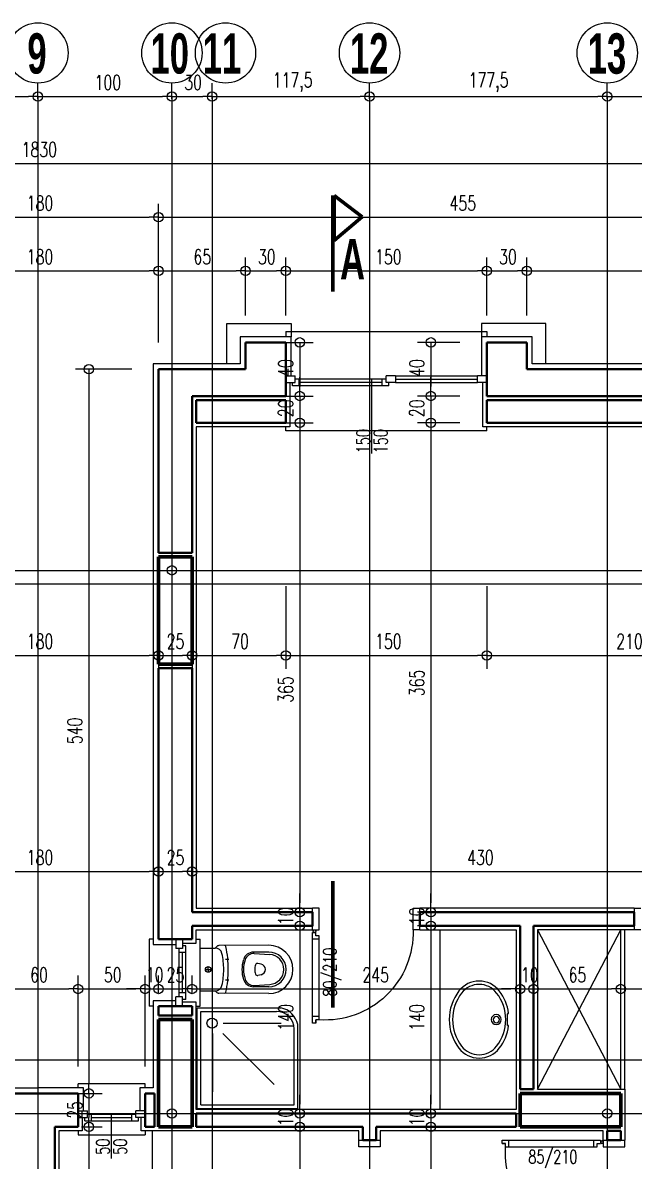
# Model space of a CAD drawing. Header units: millimetres. Extents: x 2016.56 to 2021.8, y 13721.83 to 13722.48.
# Drawn here: x 2017.943 to 2018.0343, y 13722.2477 to 13722.4175 of the extents above; entities that cross this region are included whole.
import ezdxf

# ---------------------------------------------------------------- set-up
doc = ezdxf.new("R2010")
doc.units = ezdxf.units.MM
for name, pattern in [('ACAD_ISO04W100', [30, 24, -3, 0, -3]), ('ACAD_ISO07W100', [3, 0, -3]), ('DASHDOT', [25.4, 12.7, -6.35, 0, -6.35])]:
    doc.linetypes.add(name, pattern=pattern)
doc.layers.get('0').update_dxf_attribs({"lineweight": 20})
for name, color, linetype, lineweight in [('aks', 1, 'Continuous', 9), ('AKS  NO', 5, 'Continuous', 60), ('DH', 7, 'Continuous', 20), ('DIMH', 7, 'Continuous', 20), ('DUVAR', 4, 'Continuous', 40), ('DV', 7, 'Continuous', 20), ('kesit', 5, 'Continuous', 60), ('kolon', 5, 'Continuous', 60), ('PENCERE', 3, 'Continuous', 13), ('SIVA', 7, 'Continuous', 20), ('TEFRİŞ', 11, 'Continuous', 9), ('TEXT', 7, 'Continuous', 20)]:
    doc.layers.add(name, color=color, linetype=linetype, lineweight=lineweight)
doc.styles.get("Standard").update_dxf_attribs({"font": 'txt.shx', "width": 0.7, "height": 11})
doc.styles.add('style1', font='swisscbo.ttf', dxfattribs={"width": 0.75, "height": 11})

msp = doc.modelspace()

# ---------------------------------------------------------------- linework, layer by layer
at = {"color": 0, "lineweight": -2}
for p, q in [((2017.945290658595, 13722.40645173834), (2017.943890658595, 13722.40645173834)), ((2017.945290658595, 13722.40645173834), (2017.946690658595, 13722.40645173834)), ((2017.965290658595, 13722.40645173834), (2017.963890658595, 13722.40645173834)), ((2017.965290658595, 13722.40645173834), (2017.966690658595, 13722.40645173834)), ((2017.971290658595, 13722.40645173834), (2017.969890658595, 13722.40645173834)), ((2017.971290658595, 13722.40645173834), (2017.972690658595, 13722.40645173834)), ((2017.994790658595, 13722.40645173834), (2017.993390658595, 13722.40645173834)), ((2017.994790658595, 13722.40645173834), (2017.996190658595, 13722.40645173834)), ((2018.030290658595, 13722.40645173834), (2018.028890658595, 13722.40645173834)), ((2018.030290658595, 13722.40645173834), (2018.031690658595, 13722.40645173834)), ((2017.963290658595, 13722.38845173834), (2017.961890658595, 13722.38845173834)), ((2017.963290658595, 13722.38845173834), (2017.964690658595, 13722.38845173834)), ((2017.963290658595, 13722.38045173834), (2017.961890658595, 13722.38045173834)), ((2017.963290658595, 13722.38045173834), (2017.964690658595, 13722.38045173834)), ((2017.976290658595, 13722.38045173834), (2017.974890658595, 13722.38045173834)), ((2017.976290658595, 13722.38045173834), (2017.977690658595, 13722.38045173834)), ((2017.982290658595, 13722.38045173834), (2017.980890658595, 13722.38045173834)), ((2017.982290658595, 13722.38045173834), (2017.983690658595, 13722.38045173834)), ((2018.012290658595, 13722.38045173834), (2018.010890658595, 13722.38045173834)), ((2018.012290658595, 13722.38045173834), (2018.013690658595, 13722.38045173834)), ((2018.018290658595, 13722.38045173834), (2018.016890658595, 13722.38045173834)), ((2018.018290658595, 13722.38045173834), (2018.019690658595, 13722.38045173834)), ((2017.984372376615, 13722.36978914312), (2017.984372376615, 13722.36838914312)), ((2018.003964807749, 13722.36978914312), (2018.003964807749, 13722.36838914312)), ((2017.952892533593, 13722.36578914312), (2017.952892533593, 13722.36438914312)), ((2017.984372376615, 13722.36178914312), (2017.984372376615, 13722.36318914313)), ((2017.984372376615, 13722.36178914312), (2017.984372376615, 13722.36318914313)), ((2018.003964807749, 13722.36178914312), (2018.003964807749, 13722.36318914313)), ((2018.003964807749, 13722.36178914312), (2018.003964807749, 13722.36318914313)), ((2017.984372376615, 13722.35778914313), (2017.984372376615, 13722.35638914312)), ((2017.984372376615, 13722.35778914313), (2017.984372376615, 13722.35638914312)), ((2018.003964807749, 13722.35778914313), (2018.003964807749, 13722.35638914312)), ((2018.003964807749, 13722.35778914313), (2018.003964807749, 13722.35638914312)), ((2017.963290658595, 13722.32310060466), (2017.961890658595, 13722.32310060466)), ((2017.963290658595, 13722.32310060466), (2017.964690658595, 13722.32310060466)), ((2017.968290658595, 13722.32310060466), (2017.966890658595, 13722.32310060466)), ((2017.968290658595, 13722.32310060466), (2017.969690658595, 13722.32310060466)), ((2017.982290658595, 13722.32310060466), (2017.980890658595, 13722.32310060466)), ((2017.982290658595, 13722.32310060466), (2017.983690658595, 13722.32310060466)), ((2018.012290658595, 13722.32310060466), (2018.010890658595, 13722.32310060466)), ((2018.012290658595, 13722.32310060466), (2018.013690658595, 13722.32310060466)), ((2017.963290658595, 13722.29085643858), (2017.961890658595, 13722.29085643858)), ((2017.963290658595, 13722.29085643858), (2017.964690658595, 13722.29085643858)), ((2017.968290658595, 13722.29085643858), (2017.966890658595, 13722.29085643858)), ((2017.968290658595, 13722.29085643858), (2017.969690658595, 13722.29085643858)), ((2017.984372376615, 13722.28478914312), (2017.984372376615, 13722.28618914312)), ((2017.984372376615, 13722.28478914312), (2017.984372376615, 13722.28618914312)), ((2018.003964807749, 13722.28478914312), (2018.003964807749, 13722.28618914312)), ((2018.003964807749, 13722.28478914312), (2018.003964807749, 13722.28618914312)), ((2017.984372376615, 13722.28278914312), (2017.984372376615, 13722.28138914312)), ((2017.984372376615, 13722.28278914312), (2017.984372376615, 13722.28138914312)), ((2018.003964807749, 13722.28278914312), (2018.003964807749, 13722.28138914312)), ((2018.003964807749, 13722.28278914312), (2018.003964807749, 13722.28138914312)), ((2017.951290658595, 13722.2733511659), (2017.949890658595, 13722.2733511659)), ((2017.951290658595, 13722.2733511659), (2017.952690658595, 13722.2733511659)), ((2017.961290658595, 13722.2733511659), (2017.959890658595, 13722.2733511659)), ((2017.961290658595, 13722.2733511659), (2017.959890658595, 13722.2733511659)), ((2017.963290658595, 13722.2733511659), (2017.964690658595, 13722.2733511659)), ((2017.963290658595, 13722.2733511659), (2017.964690658595, 13722.2733511659)), ((2017.968290658595, 13722.2733511659), (2017.966890658595, 13722.2733511659)), ((2017.968290658595, 13722.2733511659), (2017.969690658595, 13722.2733511659)), ((2018.017290658595, 13722.2733511659), (2018.015890658595, 13722.2733511659)), ((2018.017290658595, 13722.2733511659), (2018.015890658595, 13722.2733511659)), ((2018.019290658595, 13722.2733511659), (2018.020690658595, 13722.2733511659)), ((2018.019290658595, 13722.2733511659), (2018.020690658595, 13722.2733511659)), ((2018.032290658595, 13722.2733511659), (2018.030890658595, 13722.2733511659)), ((2018.032290658595, 13722.2733511659), (2018.033690658595, 13722.2733511659)), ((2017.952892533593, 13722.25778914312), (2017.952892533593, 13722.25918914312)), ((2017.952892533593, 13722.25778914312), (2017.952892533593, 13722.25638914312)), ((2017.984372376615, 13722.25478914312), (2017.984372376615, 13722.25618914313)), ((2017.984372376615, 13722.25478914312), (2017.984372376615, 13722.25618914313)), ((2018.003964807749, 13722.25478914312), (2018.003964807749, 13722.25618914313)), ((2018.003964807749, 13722.25478914312), (2018.003964807749, 13722.25618914313)), ((2017.952892533593, 13722.25278914312), (2017.952892533593, 13722.25418914312)), ((2017.952892533593, 13722.25278914312), (2017.952892533593, 13722.25138914312)), ((2017.984372376615, 13722.25278914312), (2017.984372376615, 13722.25138914312)), ((2017.984372376615, 13722.25278914312), (2017.984372376615, 13722.25138914312)), ((2018.003964807749, 13722.25278914312), (2018.003964807749, 13722.25138914312)), ((2018.003964807749, 13722.25278914312), (2018.003964807749, 13722.25138914312))]:
    msp.add_line(p, q, dxfattribs=at)
for p, q in [((2017.982290658595, 13722.37138914312), (2017.982290658595, 13722.37058914312)), ((2017.982290658595, 13722.37138914312), (2018.012290658595, 13722.37138914312)), ((2018.012290658595, 13722.37138914312), (2018.012290658595, 13722.37058914312)), ((2017.982290658595, 13722.35658914312), (2017.982290658595, 13722.35718914312)), ((2018.012290658595, 13722.35658914312), (2018.012290658595, 13722.35718914312)), ((2018.012290658595, 13722.35658914312), (2017.982290658595, 13722.35658914312)), ((2017.961890658595, 13722.28078459293), (2017.961890658595, 13722.27078459293)), ((2018.005290658595, 13722.28218914312), (2018.005290658595, 13722.25538914312)), ((2017.961286108396, 13722.25918914312), (2017.951286108396, 13722.25918914312))]:
    msp.add_line(p, q)
for centre in [(2017.945290658595, 13722.41295173834), (2017.965290658595, 13722.41295173834), (2017.973290658595, 13722.41295173834), (2017.994790658595, 13722.41295173834), (2018.030290658595, 13722.41295173834)]:
    msp.add_circle(centre, 0.004500000000000001)
for centre in [(2017.945290658595, 13722.40645173834), (2017.945290658595, 13722.40645173834), (2017.965290658595, 13722.40645173834), (2017.965290658595, 13722.40645173834), (2017.971290658595, 13722.40645173834), (2017.971290658595, 13722.40645173834), (2017.994790658595, 13722.40645173834), (2017.994790658595, 13722.40645173834), (2018.030290658595, 13722.40645173834), (2018.030290658595, 13722.40645173834), (2017.963290658595, 13722.38845173834), (2017.963290658595, 13722.38845173834), (2017.963290658595, 13722.38045173834), (2017.963290658595, 13722.38045173834), (2017.976290658595, 13722.38045173834), (2017.976290658595, 13722.38045173834), (2017.982290658595, 13722.38045173834), (2017.982290658595, 13722.38045173834), (2018.012290658595, 13722.38045173834), (2018.012290658595, 13722.38045173834), (2018.018290658595, 13722.38045173834), (2018.018290658595, 13722.38045173834), (2017.984372376615, 13722.36978914312), (2018.003964807749, 13722.36978914312), (2017.952892533593, 13722.36578914312), (2017.984372376615, 13722.36178914312), (2017.984372376615, 13722.36178914312), (2018.003964807749, 13722.36178914312), (2018.003964807749, 13722.36178914312), (2017.984372376615, 13722.35778914313), (2017.984372376615, 13722.35778914313), (2018.003964807749, 13722.35778914313), (2018.003964807749, 13722.35778914313), (2017.963290658595, 13722.32310060466), (2017.963290658595, 13722.32310060466), (2017.968290658595, 13722.32310060466), (2017.968290658595, 13722.32310060466), (2017.982290658595, 13722.32310060466), (2017.982290658595, 13722.32310060466), (2018.012290658595, 13722.32310060466), (2018.012290658595, 13722.32310060466), (2017.963290658595, 13722.29085643858), (2017.963290658595, 13722.29085643858), (2017.968290658595, 13722.29085643858), (2017.968290658595, 13722.29085643858), (2017.984372376615, 13722.28478914312), (2017.984372376615, 13722.28478914312), (2018.003964807749, 13722.28478914312), (2018.003964807749, 13722.28478914312), (2017.984372376615, 13722.28278914312), (2017.984372376615, 13722.28278914312), (2018.003964807749, 13722.28278914312), (2018.003964807749, 13722.28278914312), (2017.951290658595, 13722.2733511659), (2017.951290658595, 13722.2733511659), (2017.961290658595, 13722.2733511659), (2017.961290658595, 13722.2733511659), (2017.963290658595, 13722.2733511659), (2017.963290658595, 13722.2733511659), (2017.968290658595, 13722.2733511659), (2017.968290658595, 13722.2733511659), (2018.017290658595, 13722.2733511659), (2018.017290658595, 13722.2733511659), (2018.019290658595, 13722.2733511659), (2018.019290658595, 13722.2733511659), (2018.032290658595, 13722.2733511659), (2018.032290658595, 13722.2733511659), (2017.952892533593, 13722.25778914312), (2017.952892533593, 13722.25778914312), (2017.984372376615, 13722.25478914312), (2017.984372376615, 13722.25478914312), (2018.003964807749, 13722.25478914312), (2018.003964807749, 13722.25478914312), (2017.952892533593, 13722.25278914312), (2017.952892533593, 13722.25278914312), (2017.984372376615, 13722.25278914312), (2017.984372376615, 13722.25278914312), (2018.003964807749, 13722.25278914312), (2018.003964807749, 13722.25278914312)]:
    msp.add_circle(centre, 0.0007, dxfattribs=at)
at = {"layer": 'aks', "linetype": 'ACAD_ISO04W100', "ltscale": 2}
for p, q in [((2017.945290658595, 13722.40645173834), (2017.945290658595, 13721.95238660583)), ((2017.965290658595, 13722.40645173834), (2017.965290658595, 13721.95238660583)), ((2017.971290658595, 13722.40645173834), (2017.971290658595, 13721.95238660583)), ((2017.994790658595, 13722.40645173834), (2017.994790658595, 13721.95238660583)), ((2018.030290658595, 13722.40645173834), (2018.030290658595, 13721.95238660583)), ((2017.678471498505, 13722.33578914312), (2018.212109818685, 13722.33578914312)), ((2017.678471498505, 13722.33378914312), (2018.212109818685, 13722.33378914312)), ((2017.678471498505, 13722.26278914312), (2018.212109818685, 13722.26278914312)), ((2017.678471498505, 13722.25478914312), (2018.212109818685, 13722.25478914312))]:
    msp.add_line(p, q, dxfattribs=at)
at = {"layer": 'aks'}
for centre in [(2017.965290658595, 13722.33578914312), (2017.965290658595, 13722.25478914312), (2018.030290658595, 13722.25478914312)]:
    msp.add_circle(centre, 0.0007, dxfattribs=at)
at = {"layer": 'DH', "lineweight": 20}
for p, q in [((2017.982290658595, 13722.33344487389), (2017.982290658595, 13722.32110060465)), ((2017.982290658595, 13722.33344487389), (2017.982290658595, 13722.32110060465)), ((2018.012290658595, 13722.33344487389), (2018.012290658595, 13722.32110060465)), ((2018.012290658595, 13722.33344487389), (2018.012290658595, 13722.32110060465)), ((2017.963290658595, 13722.32878174043), (2017.963290658595, 13722.32110060465)), ((2017.963290658595, 13722.32878174043), (2017.963290658595, 13722.32110060465)), ((2017.968290658595, 13722.32844720089), (2017.968290658595, 13722.32110060465)), ((2017.968290658595, 13722.32844720089), (2017.968290658595, 13722.32110060465)), ((2017.963290658595, 13722.29698914312), (2017.963290658595, 13722.28885643858)), ((2017.963290658595, 13722.29698914312), (2017.963290658595, 13722.28885643858)), ((2017.968290658595, 13722.2962636451), (2017.968290658595, 13722.28885643858)), ((2017.968290658595, 13722.2962636451), (2017.968290658595, 13722.28885643858)), ((2017.951290658595, 13722.26178914312), (2017.951290658595, 13722.2753511659)), ((2017.951290658595, 13722.26178914312), (2017.951290658595, 13722.2753511659)), ((2017.961290658595, 13722.26178914312), (2017.961290658595, 13722.2753511659)), ((2017.961290658595, 13722.26178914312), (2017.961290658595, 13722.2753511659)), ((2017.963290658595, 13722.27278914312), (2017.963290658595, 13722.2753511659)), ((2017.963290658595, 13722.27278914312), (2017.963290658595, 13722.2753511659)), ((2017.968290658595, 13722.27278914312), (2017.968290658595, 13722.2753511659)), ((2017.968290658595, 13722.27278914312), (2017.968290658595, 13722.2753511659)), ((2018.017290658595, 13722.26785577525), (2018.017290658595, 13722.2753511659)), ((2018.017290658595, 13722.26785577525), (2018.017290658595, 13722.2753511659)), ((2018.019290658595, 13722.26795182272), (2018.019290658595, 13722.2753511659)), ((2018.019290658595, 13722.26795182272), (2018.019290658595, 13722.2753511659)), ((2018.032290658595, 13722.26957339134), (2018.032290658595, 13722.2753511659)), ((2018.032290658595, 13722.26957339134), (2018.032290658595, 13722.2753511659))]:
    msp.add_line(p, q, dxfattribs=at)
at = {"layer": 'DH'}
for p, q in [((2017.928690658595, 13722.32310060466), (2017.961890658595, 13722.32310060466)), ((2017.964690658595, 13722.32310060466), (2017.966890658595, 13722.32310060466)), ((2017.969690658595, 13722.32310060466), (2017.980890658595, 13722.32310060466)), ((2017.983690658595, 13722.32310060466), (2018.010890658595, 13722.32310060466)), ((2018.013690658595, 13722.32310060466), (2018.052890658595, 13722.32310060466)), ((2017.928690658595, 13722.29085643858), (2017.961890658595, 13722.29085643858)), ((2017.964690658595, 13722.29085643858), (2017.966890658595, 13722.29085643858)), ((2017.969690658595, 13722.29085643858), (2018.052890658595, 13722.29085643858)), ((2017.940690658595, 13722.2733511659), (2017.949890658595, 13722.2733511659)), ((2017.952690658595, 13722.2733511659), (2017.959890658595, 13722.2733511659)), ((2017.959890658595, 13722.2733511659), (2017.958490658595, 13722.2733511659)), ((2017.961290658595, 13722.2733511659), (2017.963290658595, 13722.2733511659)), ((2017.964690658595, 13722.2733511659), (2017.966890658595, 13722.2733511659)), ((2017.964690658595, 13722.2733511659), (2017.966090658595, 13722.2733511659)), ((2017.969690658595, 13722.2733511659), (2018.015890658595, 13722.2733511659)), ((2018.015890658595, 13722.2733511659), (2018.014490658595, 13722.2733511659)), ((2018.017290658595, 13722.2733511659), (2018.019290658595, 13722.2733511659)), ((2018.020690658595, 13722.2733511659), (2018.030890658595, 13722.2733511659)), ((2018.020690658595, 13722.2733511659), (2018.022090658595, 13722.2733511659)), ((2018.033690658595, 13722.2733511659), (2018.052890658595, 13722.2733511659))]:
    msp.add_line(p, q, dxfattribs=at)
at = {"layer": 'DIMH', "lineweight": 20}
for p, q in [((2017.945290658595, 13722.40610813595), (2017.945290658595, 13722.40845173834)), ((2017.945290658595, 13722.40610813595), (2017.945290658595, 13722.40845173834)), ((2017.965290658595, 13722.40610813595), (2017.965290658595, 13722.40845173834)), ((2017.965290658595, 13722.40610813595), (2017.965290658595, 13722.40845173834)), ((2017.971290658595, 13722.40610813595), (2017.971290658595, 13722.40845173834)), ((2017.971290658595, 13722.40610813595), (2017.971290658595, 13722.40845173834)), ((2017.994790658595, 13722.40610813595), (2017.994790658595, 13722.40845173834)), ((2017.994790658595, 13722.40610813595), (2017.994790658595, 13722.40845173834)), ((2018.030290658595, 13722.40610813595), (2018.030290658595, 13722.40845173834)), ((2018.030290658595, 13722.40610813595), (2018.030290658595, 13722.40845173834)), ((2017.963290658595, 13722.37794902571), (2017.963290658595, 13722.39045173834)), ((2017.963290658595, 13722.37794902571), (2017.963290658595, 13722.39045173834)), ((2017.963290658595, 13722.36978914312), (2017.963290658595, 13722.38245173834)), ((2017.963290658595, 13722.36978914312), (2017.963290658595, 13722.38245173834)), ((2017.976290658595, 13722.37378914312), (2017.976290658595, 13722.38245173834)), ((2017.976290658595, 13722.37378914312), (2017.976290658595, 13722.38245173834)), ((2017.982290658595, 13722.37378914312), (2017.982290658595, 13722.38245173834)), ((2017.982290658595, 13722.37378914312), (2017.982290658595, 13722.38245173834)), ((2018.012290658595, 13722.37378914312), (2018.012290658595, 13722.38245173834)), ((2018.012290658595, 13722.37378914312), (2018.012290658595, 13722.38245173834)), ((2018.018290658595, 13722.37378914312), (2018.018290658595, 13722.38245173834)), ((2018.018290658595, 13722.37378914312), (2018.018290658595, 13722.38245173834))]:
    msp.add_line(p, q, dxfattribs=at)
at = {"layer": 'DIMH'}
for p, q in [((2017.935190658595, 13722.40645173834), (2017.943890658595, 13722.40645173834)), ((2017.946690658595, 13722.40645173834), (2017.963890658595, 13722.40645173834)), ((2017.966690658595, 13722.40645173834), (2017.969890658595, 13722.40645173834)), ((2017.972690658595, 13722.40645173834), (2017.993390658595, 13722.40645173834)), ((2017.996190658595, 13722.40645173834), (2018.028890658595, 13722.40645173834)), ((2018.031690658595, 13722.40645173834), (2018.054890658595, 13722.40645173834)), ((2017.763690658595, 13722.39645173834), (2018.126890658595, 13722.39645173834)), ((2017.928690658595, 13722.38845173834), (2017.961890658595, 13722.38845173834)), ((2017.964690658595, 13722.38845173834), (2018.052890658595, 13722.38845173834)), ((2017.928690658595, 13722.38045173834), (2017.961890658595, 13722.38045173834)), ((2017.964690658595, 13722.38045173834), (2017.974890658595, 13722.38045173834)), ((2017.977690658595, 13722.38045173834), (2017.980890658595, 13722.38045173834)), ((2017.983690658595, 13722.38045173834), (2018.010890658595, 13722.38045173834)), ((2018.013690658595, 13722.38045173834), (2018.016890658595, 13722.38045173834)), ((2018.019690658595, 13722.38045173834), (2018.052890658595, 13722.38045173834))]:
    msp.add_line(p, q, dxfattribs=at)
at = {"layer": 'DUVAR'}
for p, q in [((2017.976290658595, 13722.36578914312), (2017.976290658595, 13722.36978914312)), ((2017.976290658595, 13722.36978914312), (2017.982290658595, 13722.36978914312)), ((2017.982290658595, 13722.36178914312), (2017.982290658595, 13722.36978914312)), ((2018.012290658595, 13722.36178914312), (2018.012290658595, 13722.36978914312)), ((2018.012290658595, 13722.36978914312), (2018.018290658595, 13722.36978914312)), ((2018.018290658595, 13722.36578914312), (2018.018290658595, 13722.36978914312)), ((2017.963290658595, 13722.36578914312), (2017.963290658595, 13722.33838914312)), ((2017.976290658595, 13722.36578914312), (2017.963290658595, 13722.36578914312)), ((2018.054290658595, 13722.36578914312), (2018.018290658595, 13722.36578914312)), ((2017.968290658595, 13722.36178914312), (2017.968290658595, 13722.33838914312)), ((2017.982290658595, 13722.36178914312), (2017.968290658595, 13722.36178914312)), ((2017.968890658595, 13722.35778914313), (2017.968890658595, 13722.36118914312)), ((2017.982290658595, 13722.36118914312), (2017.968890658595, 13722.36118914312)), ((2017.982290658595, 13722.35778914313), (2017.982290658595, 13722.36118914312)), ((2018.054290658595, 13722.36178914312), (2018.012290658595, 13722.36178914312)), ((2018.053690658595, 13722.36118914312), (2018.012290658595, 13722.36118914312)), ((2018.012290658595, 13722.35778914313), (2018.012290658595, 13722.36118914312)), ((2017.982290658595, 13722.35778914313), (2017.968890658595, 13722.35778914313)), ((2018.053690658595, 13722.35778914313), (2018.012290658595, 13722.35778914313)), ((2017.968290658595, 13722.33838914312), (2017.963290658595, 13722.33838914312)), ((2017.968290658595, 13722.32118914312), (2017.963290658595, 13722.32118914312)), ((2017.963290658595, 13722.32118914312), (2017.963290658595, 13722.28078914312)), ((2017.968290658595, 13722.32118914312), (2017.968290658595, 13722.28478914312)), ((2017.986290658595, 13722.28478914312), (2017.968290658595, 13722.28478914312)), ((2017.986290658595, 13722.28278914312), (2017.986290658595, 13722.28478914312)), ((2018.034290658595, 13722.28478914312), (2018.002290658595, 13722.28478914312)), ((2018.002290658595, 13722.28278914312), (2018.002290658595, 13722.28478914312)), ((2018.034290658595, 13722.28278914312), (2018.034290658595, 13722.28478914312)), ((2017.968290658595, 13722.28278914312), (2017.968290658595, 13722.28078914312)), ((2017.986290658595, 13722.28278914312), (2017.968290658595, 13722.28278914312)), ((2018.017290658595, 13722.28278914312), (2018.002290658595, 13722.28278914312)), ((2018.017290658595, 13722.28278914312), (2018.017290658595, 13722.25838914312)), ((2018.034290658595, 13722.28278914312), (2018.019290658595, 13722.28278914312)), ((2018.019290658595, 13722.28278914312), (2018.019290658595, 13722.25838914312)), ((2017.968290658595, 13722.28078914312), (2017.963290658595, 13722.28078914312)), ((2017.968290658595, 13722.27078914312), (2017.963290658595, 13722.27078914312)), ((2017.963290658595, 13722.27078914312), (2017.963290658595, 13722.26938914312)), ((2017.968290658595, 13722.27078914312), (2017.968290658595, 13722.26938914312)), ((2017.968290658595, 13722.26938914312), (2017.963290658595, 13722.26938914312)), ((2017.939290658595, 13722.25778914312), (2017.945290658595, 13722.25778914312)), ((2017.951290658595, 13722.25778914312), (2017.945290658595, 13722.25778914312)), ((2017.951290658595, 13722.25778914312), (2017.951290658595, 13722.25278914312)), ((2017.962690658595, 13722.25778914312), (2017.961290658595, 13722.25778914312)), ((2017.961290658595, 13722.25778914312), (2017.961290658595, 13722.25278914312)), ((2017.962690658595, 13722.25778914312), (2017.962690658595, 13722.25278914312)), ((2018.019290658595, 13722.25838914312), (2018.017290658595, 13722.25838914312)), ((2017.968890658595, 13722.25478914312), (2017.968890658595, 13722.25278914312)), ((2018.016690658595, 13722.25478914312), (2017.968890658595, 13722.25478914312)), ((2018.016690658595, 13722.25478914312), (2018.016690658595, 13722.25278914312)), ((2017.947790658595, 13722.25278914312), (2017.947790658595, 13722.21338914312)), ((2017.951290658595, 13722.25278914312), (2017.947790658595, 13722.25278914312)), ((2017.962690658595, 13722.25278914312), (2017.961290658595, 13722.25278914312)), ((2017.993790658595, 13722.25278914312), (2017.968890658595, 13722.25278914312)), ((2017.993790658595, 13722.25078914313), (2017.993790658595, 13722.25278914312)), ((2018.016690658595, 13722.25278914312), (2017.995790658595, 13722.25278914312)), ((2017.995790658595, 13722.25078914313), (2017.995790658595, 13722.25278914312)), ((2018.032290658595, 13722.25218914312), (2018.030290658595, 13722.25218914312)), ((2018.030290658595, 13722.25218914312), (2018.030290658595, 13722.25078914313)), ((2018.032290658595, 13722.25218914312), (2018.032290658595, 13722.25078914313)), ((2017.995790658595, 13722.25078914313), (2017.993790658595, 13722.25078914313)), ((2018.030290658595, 13722.25078914313), (2018.032290658595, 13722.25078914313))]:
    msp.add_line(p, q, dxfattribs=at)
at = {"layer": 'DV', "lineweight": 20}
for p, q in [((2017.980290658595, 13722.36978914312), (2017.986372376615, 13722.36978914312)), ((2018.008290658595, 13722.36978914312), (2018.001964807749, 13722.36978914312)), ((2017.959290658595, 13722.36578914312), (2017.950892533593, 13722.36578914312)), ((2017.980290658595, 13722.36178914312), (2017.986372376615, 13722.36178914312)), ((2017.980290658595, 13722.36178914312), (2017.986372376615, 13722.36178914312)), ((2018.008290658595, 13722.36178914312), (2018.001964807749, 13722.36178914312)), ((2018.008290658595, 13722.36178914312), (2018.001964807749, 13722.36178914312)), ((2017.979590658595, 13722.35778914313), (2017.986372376615, 13722.35778914313)), ((2017.979590658595, 13722.35778914313), (2017.986372376615, 13722.35778914313)), ((2018.008290658595, 13722.35778914313), (2018.001964807749, 13722.35778914313)), ((2018.008290658595, 13722.35778914313), (2018.001964807749, 13722.35778914313)), ((2017.982531621461, 13722.28478914312), (2017.986372376615, 13722.28478914312)), ((2017.982531621461, 13722.28478914312), (2017.986372376615, 13722.28478914312)), ((2018.007013461835, 13722.28478914312), (2018.001964807749, 13722.28478914312)), ((2018.007013461835, 13722.28478914312), (2018.001964807749, 13722.28478914312)), ((2017.982396448628, 13722.28278914312), (2017.986372376615, 13722.28278914312)), ((2017.982396448628, 13722.28278914312), (2017.986372376615, 13722.28278914312)), ((2018.007084847618, 13722.28278914312), (2018.001964807749, 13722.28278914312)), ((2018.007084847618, 13722.28278914312), (2018.001964807749, 13722.28278914312)), ((2017.949290658595, 13722.25778914312), (2017.954892533593, 13722.25778914312)), ((2017.949290658595, 13722.25778914312), (2017.954892533593, 13722.25778914312)), ((2017.982570496652, 13722.25478914312), (2017.986372376615, 13722.25478914312)), ((2017.982570496652, 13722.25478914312), (2017.986372376615, 13722.25478914312)), ((2018.006732361581, 13722.25478914312), (2018.001964807749, 13722.25478914312)), ((2018.006732361581, 13722.25478914312), (2018.001964807749, 13722.25478914312)), ((2017.951790658595, 13722.25278914312), (2017.954892533593, 13722.25278914312)), ((2017.951790658595, 13722.25278914312), (2017.954892533593, 13722.25278914312)), ((2017.982393755573, 13722.25278914312), (2017.986372376615, 13722.25278914312)), ((2017.982393755573, 13722.25278914312), (2017.986372376615, 13722.25278914312)), ((2018.00695358875, 13722.25278914312), (2018.001964807749, 13722.25278914312)), ((2018.00695358875, 13722.25278914312), (2018.001964807749, 13722.25278914312))]:
    msp.add_line(p, q, dxfattribs=at)
at = {"layer": 'DV'}
for p, q in [((2017.984372376615, 13722.36838914312), (2017.984372376615, 13722.36318914313)), ((2018.003964807749, 13722.36838914312), (2018.003964807749, 13722.36318914313)), ((2017.952892533593, 13722.36438914312), (2017.952892533593, 13722.25918914312)), ((2017.984372376615, 13722.36318914313), (2017.984372376615, 13722.36458914312)), ((2018.003964807749, 13722.36318914313), (2018.003964807749, 13722.36458914312)), ((2017.984372376615, 13722.36178914312), (2017.984372376615, 13722.35778914313)), ((2018.003964807749, 13722.36178914312), (2018.003964807749, 13722.35778914313)), ((2017.984372376615, 13722.35638914312), (2017.984372376615, 13722.35498914312)), ((2017.984372376615, 13722.35638914312), (2017.984372376615, 13722.28618914312)), ((2018.003964807749, 13722.35638914312), (2018.003964807749, 13722.35498914312)), ((2018.003964807749, 13722.35638914312), (2018.003964807749, 13722.28618914312)), ((2017.984372376615, 13722.28618914312), (2017.984372376615, 13722.28758914312)), ((2018.003964807749, 13722.28618914312), (2018.003964807749, 13722.28758914312)), ((2017.984372376615, 13722.28478914312), (2017.984372376615, 13722.28278914312)), ((2018.003964807749, 13722.28478914312), (2018.003964807749, 13722.28278914312)), ((2017.984372376615, 13722.28138914312), (2017.984372376615, 13722.27998914312)), ((2017.984372376615, 13722.28138914312), (2017.984372376615, 13722.25618914313)), ((2018.003964807749, 13722.28138914312), (2018.003964807749, 13722.27998914312)), ((2018.003964807749, 13722.28138914312), (2018.003964807749, 13722.25618914313)), ((2017.984372376615, 13722.25618914313), (2017.984372376615, 13722.25758914312)), ((2018.003964807749, 13722.25618914313), (2018.003964807749, 13722.25758914312)), ((2017.952892533593, 13722.25638914312), (2017.952892533593, 13722.25418914312)), ((2017.984372376615, 13722.25478914312), (2017.984372376615, 13722.25278914312)), ((2018.003964807749, 13722.25478914312), (2018.003964807749, 13722.25278914312)), ((2017.952892533593, 13722.25138914312), (2017.952892533593, 13722.21418914312)), ((2017.984372376615, 13722.25138914312), (2017.984372376615, 13722.24998914312)), ((2017.984372376615, 13722.25138914312), (2017.984372376615, 13722.21418914312)), ((2018.003964807749, 13722.25138914312), (2018.003964807749, 13722.24998914312)), ((2018.003964807749, 13722.25138914312), (2018.003964807749, 13722.21418914312))]:
    msp.add_line(p, q, dxfattribs=at)
at = {"layer": 'kesit', "linetype": 'ACAD_ISO04W100'}
for p, q in [((2017.98929957863, 13722.39170603208), (2017.98929957863, 13722.37735343718)), ((2017.98929957863, 13722.28942950294), (2017.98929957863, 13722.27059821512))]:
    msp.add_line(p, q, dxfattribs=at)
at = {"layer": 'kesit'}
for p, q in [((2017.98950957863, 13722.39167690926), (2017.99370957863, 13722.38852690926)), ((2017.98950957863, 13722.38495690925), (2017.98950957863, 13722.39167690926)), ((2017.99370957863, 13722.38852690926), (2017.98950957863, 13722.38495690925))]:
    msp.add_line(p, q, dxfattribs=at)
at = {"layer": 'kolon'}
for p, q in [((2017.968290658595, 13722.33778914312), (2017.963290658595, 13722.33778914312)), ((2017.963290658595, 13722.33778914312), (2017.963290658595, 13722.32178914312)), ((2017.968290658595, 13722.32178914312), (2017.968290658595, 13722.33778914312)), ((2017.963290658595, 13722.32178914312), (2017.968290658595, 13722.32178914312)), ((2017.968290658595, 13722.26878914312), (2017.963290658595, 13722.26878914312)), ((2017.963290658595, 13722.26878914312), (2017.963290658595, 13722.25278914312)), ((2017.968290658595, 13722.25278914312), (2017.968290658595, 13722.26878914312)), ((2018.032290658595, 13722.25778914312), (2018.017290658595, 13722.25778914312)), ((2018.017290658595, 13722.25778914312), (2018.017290658595, 13722.25278914312)), ((2018.032290658595, 13722.25278914312), (2018.032290658595, 13722.25778914312)), ((2017.963290658595, 13722.25278914312), (2017.968290658595, 13722.25278914312)), ((2018.017290658595, 13722.25278914312), (2018.032290658595, 13722.25278914312))]:
    msp.add_line(p, q, dxfattribs=at)
at = {"layer": 'PENCERE'}
for p, q in [((2017.982290658595, 13722.36478914312), (2017.983690658595, 13722.36478914312)), ((2017.982290658595, 13722.36378914312), (2017.983690658595, 13722.36378914312)), ((2017.983290658595, 13722.36328914312), (2017.983290658595, 13722.36378914312)), ((2017.983690658595, 13722.36378914312), (2017.983690658595, 13722.36478914312)), ((2017.997290658595, 13722.36428914312), (2017.983690658595, 13722.36428914312)), ((2017.984290658595, 13722.36328914312), (2017.984290658595, 13722.36428914312)), ((2017.996690658595, 13722.36378914312), (2017.984290658595, 13722.36378914312)), ((2017.996690658595, 13722.36328914312), (2017.996690658595, 13722.36428914312)), ((2017.997290658595, 13722.36378914312), (2017.997290658595, 13722.36478914312)), ((2017.998690658595, 13722.36478914312), (2017.997290658595, 13722.36478914312)), ((2017.998690658595, 13722.36378914312), (2017.997290658595, 13722.36378914312)), ((2017.997690658595, 13722.36328914312), (2017.997690658595, 13722.36378914312)), ((2017.998690658595, 13722.36478914312), (2018.010890658595, 13722.36478914312)), ((2017.998690658595, 13722.36478914312), (2017.998690658595, 13722.36378914312)), ((2017.998690658595, 13722.36428914312), (2018.010890658595, 13722.36428914312)), ((2017.998690658595, 13722.36378914312), (2018.010890658595, 13722.36378914312)), ((2018.012290658595, 13722.36478914312), (2018.010890658595, 13722.36478914312)), ((2018.010890658595, 13722.36378914312), (2018.010890658595, 13722.36478914312)), ((2018.012290658595, 13722.36378914312), (2018.010890658595, 13722.36378914312)), ((2017.997690658595, 13722.36328914312), (2017.983290658595, 13722.36328914312)), ((2017.987290658595, 13722.28538914312), (2017.986290658595, 13722.28538914312)), ((2017.986290658595, 13722.28478914312), (2017.986290658595, 13722.28538914312)), ((2017.986290658595, 13722.28538914312), (2017.986290658595, 13722.28538914312)), ((2018.001290658595, 13722.28538914312), (2018.002290658595, 13722.28538914312)), ((2018.002290658595, 13722.28478914312), (2018.002290658595, 13722.28538914312)), ((2018.034290658595, 13722.28538914312), (2018.034290658595, 13722.28478914312)), ((2017.986290658595, 13722.28218914312), (2017.986290658595, 13722.28278914312)), ((2018.002290658595, 13722.28218914312), (2018.002290658595, 13722.28278914312)), ((2018.034290658595, 13722.28278914312), (2018.034290658595, 13722.28218914312)), ((2017.965890658595, 13722.28078914312), (2017.965890658595, 13722.27938914312)), ((2017.966890658595, 13722.28078914312), (2017.966890658595, 13722.27938914312)), ((2017.986290658595, 13722.28218914312), (2017.986290658595, 13722.28218914312)), ((2018.032290658595, 13722.25838914312), (2018.032290658595, 13722.28218914312)), ((2018.032890658595, 13722.25838914312), (2018.032890658595, 13722.28218914312)), ((2018.035290658595, 13722.28218914312), (2018.034290658595, 13722.28218914312)), ((2017.966890658595, 13722.27938914312), (2017.965890658595, 13722.27938914312)), ((2017.966390658595, 13722.27218914312), (2017.966390658595, 13722.27938914312)), ((2017.967390658595, 13722.27978914312), (2017.966890658595, 13722.27978914312)), ((2017.967390658595, 13722.27178914312), (2017.967390658595, 13722.27978914312)), ((2017.967390658595, 13722.27878914312), (2017.966390658595, 13722.27878914312)), ((2017.966890658595, 13722.27278914312), (2017.966890658595, 13722.27878914312)), ((2017.965890658595, 13722.27078914312), (2017.965890658595, 13722.27218914312)), ((2017.966890658595, 13722.27218914312), (2017.965890658595, 13722.27218914312)), ((2017.967390658595, 13722.27278914312), (2017.966390658595, 13722.27278914312)), ((2017.966890658595, 13722.27078914312), (2017.966890658595, 13722.27218914312)), ((2017.967390658595, 13722.27178914312), (2017.966890658595, 13722.27178914312)), ((2017.951290658595, 13722.25518914312), (2017.952690658595, 13722.25518914312)), ((2017.952690658595, 13722.25418914312), (2017.952690658595, 13722.25518914312)), ((2017.961290658595, 13722.25518914312), (2017.959890658595, 13722.25518914312)), ((2017.959890658595, 13722.25418914312), (2017.959890658595, 13722.25518914312)), ((2017.951290658595, 13722.25418914312), (2017.952690658595, 13722.25418914312)), ((2017.952290658595, 13722.25368914312), (2017.952290658595, 13722.25418914312)), ((2017.952290658595, 13722.25368914312), (2017.960290658595, 13722.25368914312)), ((2017.952690658595, 13722.25468914312), (2017.959890658595, 13722.25468914312)), ((2017.953290658595, 13722.25368914312), (2017.953290658595, 13722.25468914312)), ((2017.953290658595, 13722.25418914312), (2017.959290658595, 13722.25418914312)), ((2017.959290658595, 13722.25368914312), (2017.959290658595, 13722.25468914312)), ((2017.961290658595, 13722.25418914312), (2017.959890658595, 13722.25418914312)), ((2017.960290658595, 13722.25368914312), (2017.960290658595, 13722.25418914312)), ((2017.993190658595, 13722.24978914312), (2017.993190658595, 13722.25078914313)), ((2017.993190658595, 13722.25078914313), (2017.993790658595, 13722.25078914313)), ((2017.995790658595, 13722.25078914312), (2017.996390658595, 13722.25078914312)), ((2017.996390658595, 13722.25078914312), (2017.996390658595, 13722.24978914312)), ((2018.029690658595, 13722.25078914313), (2018.030290658595, 13722.25078914313)), ((2018.032290658595, 13722.25078914313), (2018.032890658595, 13722.25078914313)), ((2018.032890658595, 13722.24978914312), (2018.032890658595, 13722.25078914313)), ((2017.996390658595, 13722.24978914312), (2017.993190658595, 13722.24978914312))]:
    msp.add_line(p, q, dxfattribs=at)
at = {"layer": 'PENCERE', "extrusion": (-1.224606353822378e-16, 2.249491082733207e-32, -1)}
for p, q in [((2017.987290658595, 13722.28218914312), (2017.987290658595, 13722.28538914312)), ((2017.986290658595, 13722.28218914312), (2017.987290658595, 13722.28218914312))]:
    msp.add_line(p, q, dxfattribs=at)
at = {"layer": 'PENCERE', "extrusion": (1.224606353822378e-16, 2.24949108273321e-32, -1)}
for p, q in [((2018.001290658595, 13722.28218914312), (2018.001290658595, 13722.28538914312)), ((2018.002290658595, 13722.28218914312), (2018.001290658595, 13722.28218914312))]:
    msp.add_line(p, q, dxfattribs=at)
at = {"layer": 'PENCERE', "extrusion": (-1.224606353822376e-16, -5.248812526377478e-32, -1)}
msp.add_line((2018.034290658595, 13722.28538914312), (2018.035290658595, 13722.28538914312), dxfattribs=at)
at = {"layer": 'PENCERE', "extrusion": (-1.224606353822377e-16, 7.498303609110728e-33, -1)}
for p, q in [((2017.986290658595, 13722.28178914312), (2017.986790658595, 13722.28178914312)), ((2017.986290658595, 13722.26825626609), (2017.986290658595, 13722.28178914312)), ((2017.987290658595, 13722.28078914312), (2017.986290658595, 13722.28078914312)), ((2017.986790658595, 13722.28128914312), (2017.986790658595, 13722.28178914312)), ((2017.987290658595, 13722.28128914312), (2017.986790658595, 13722.28128914312)), ((2017.987290658595, 13722.26875626609), (2017.987290658595, 13722.28128914312)), ((2017.987290658595, 13722.26925626609), (2017.986290658595, 13722.26925626609)), ((2017.986790658595, 13722.26875626609), (2017.986790658595, 13722.26825626609)), ((2017.986790658595, 13722.26825626609), (2017.986790658595, 13722.26875626609)), ((2017.987290658595, 13722.26875626609), (2017.986790658595, 13722.26875626609)), ((2017.986790658595, 13722.26825626609), (2017.986290658595, 13722.26825626609))]:
    msp.add_line(p, q, dxfattribs=at)
at = {"layer": 'PENCERE', "extrusion": (4.379057701015053e-47, 1.224606353822377e-16, -1)}
for p, q in [((2018.014590658595, 13722.25028914312), (2018.014590658595, 13722.25078914313)), ((2018.014590658595, 13722.25078914313), (2018.029290658595, 13722.25078914313)), ((2018.014590658595, 13722.25028914312), (2018.015090658595, 13722.25028914312)), ((2018.015090658595, 13722.25028914312), (2018.014590658595, 13722.25028914312)), ((2018.015090658595, 13722.24978914312), (2018.015090658595, 13722.25028914312)), ((2018.015590658595, 13722.24978914312), (2018.015590658595, 13722.25078914313)), ((2018.028290658595, 13722.24978914312), (2018.028290658595, 13722.25078914313)), ((2018.028790658595, 13722.24978914312), (2018.028790658595, 13722.25028914312)), ((2018.028790658595, 13722.25028914312), (2018.029290658595, 13722.25028914312)), ((2018.029290658595, 13722.25078914313), (2018.029290658595, 13722.25028914312)), ((2018.015090658595, 13722.24978914312), (2018.028790658595, 13722.24978914312))]:
    msp.add_line(p, q, dxfattribs=at)
at = {"layer": 'PENCERE', "extrusion": (1.499660721822139e-32, 1.224606353822378e-16, -1)}
for p, q in [((2018.029690658595, 13722.25078914313), (2018.029690658595, 13722.24978914312)), ((2018.029690658595, 13722.24978914312), (2018.032890658595, 13722.24978914312))]:
    msp.add_line(p, q, dxfattribs=at)
at = {"layer": 'PENCERE'}
msp.add_circle((2017.986590658595, 13722.28198914312), 0.0002000000000014552, dxfattribs=at)
at = {"layer": 'PENCERE', "extrusion": (4.379057701015053e-47, 1.224606353822377e-16, -1)}
msp.add_circle((-2018.029490658595, 13722.25048914312), 0.0002, dxfattribs=at)
at = {"layer": 'PENCERE', "extrusion": (-1.224606353822377e-16, 7.498303609110728e-33, -1)}
msp.add_arc((-2017.988204731183, 13722.28181557394), 0.01309125853965933, 178.3647988898956, 274.0038282024162, dxfattribs=at)
at = {"layer": 'PENCERE', "extrusion": (4.379057701015053e-47, 1.224606353822377e-16, -1)}
msp.add_arc((-2018.029442775489, 13722.24915320357), 0.01436619916531696, 269.0113348320822, 2.537105294309051, dxfattribs=at)
at = {"layer": 'SIVA', "linetype": 'ACAD_ISO07W100', "ltscale": 0.5}
for p, q in [((2017.973490658595, 13722.37258914312), (2017.983090658595, 13722.37258914312)), ((2017.973490658595, 13722.36658914312), (2017.973490658595, 13722.37258914312)), ((2017.983090658595, 13722.37258914312), (2017.983090658595, 13722.37058914312)), ((2018.021090658595, 13722.37258914312), (2018.011490658595, 13722.37258914312)), ((2018.011490658595, 13722.37258914312), (2018.011490658595, 13722.37058914312)), ((2018.021090658595, 13722.36658914312), (2018.021090658595, 13722.37258914312))]:
    msp.add_line(p, q, dxfattribs=at)
at = {"layer": 'SIVA'}
for p, q in [((2017.975490658595, 13722.37058914312), (2017.975490658595, 13722.36658914312)), ((2017.983090658595, 13722.37058914312), (2017.975490658595, 13722.37058914312)), ((2017.983090658595, 13722.36478914312), (2017.983090658595, 13722.37058914312)), ((2018.011490658595, 13722.37058914312), (2018.011490658595, 13722.36478914312)), ((2018.019090658595, 13722.37058914312), (2018.011490658595, 13722.37058914312)), ((2018.019090658595, 13722.36658914312), (2018.019090658595, 13722.37058914312)), ((2017.962490658595, 13722.36658914312), (2017.962490658595, 13722.27998914312)), ((2017.975490658595, 13722.36658914312), (2017.962490658595, 13722.36658914312)), ((2018.053490658595, 13722.36658914312), (2018.019090658595, 13722.36658914312)), ((2017.982890658595, 13722.36378914312), (2017.982890658595, 13722.35718914312)), ((2018.011690658595, 13722.35718914312), (2018.011690658595, 13722.36378914312)), ((2017.968890658595, 13722.35718914312), (2017.968890658595, 13722.28538914312)), ((2017.982890658595, 13722.35718914312), (2017.968890658595, 13722.35718914312)), ((2018.053690658595, 13722.35718914312), (2018.011690658595, 13722.35718914312)), ((2017.968890658595, 13722.28538914312), (2017.986290658595, 13722.28538914312)), ((2018.034290658595, 13722.28538914312), (2018.002290658595, 13722.28538914312)), ((2017.962490658595, 13722.28078459293), (2017.961890658595, 13722.28078459293)), ((2017.968890658595, 13722.28218914312), (2017.986290658595, 13722.28218914312)), ((2017.968890658595, 13722.28018914312), (2017.968890658595, 13722.28218914312)), ((2017.968890658595, 13722.28078459293), (2017.969490658595, 13722.28078459293)), ((2017.969490658595, 13722.27078459293), (2017.969490658595, 13722.28078459293)), ((2018.002290658595, 13722.28218914312), (2018.016690658595, 13722.28218914312)), ((2018.016690658595, 13722.28218914312), (2018.016690658595, 13722.25538914312)), ((2018.019890658595, 13722.28218914312), (2018.019890658595, 13722.25838914312)), ((2018.034290658595, 13722.28218914312), (2018.019890658595, 13722.28218914312)), ((2017.962490658595, 13722.27998914312), (2017.965790658595, 13722.27998914312)), ((2017.965790658595, 13722.27998914312), (2017.965890658595, 13722.27998914312)), ((2017.966890658595, 13722.28018914312), (2017.968890658595, 13722.28018914312)), ((2017.962490658595, 13722.27078459293), (2017.961890658595, 13722.27078459293)), ((2017.962490658595, 13722.27158914312), (2017.962490658595, 13722.25858914312)), ((2017.965890658595, 13722.27158914312), (2017.962490658595, 13722.27158914312)), ((2017.968890658595, 13722.27138914312), (2017.966890658595, 13722.27138914312)), ((2017.968890658595, 13722.25538914312), (2017.968890658595, 13722.27138914312)), ((2017.968890658595, 13722.27078459293), (2017.969490658595, 13722.27078459293)), ((2017.938490658595, 13722.25858914312), (2017.945290658595, 13722.25858914312)), ((2017.952090658595, 13722.25858914312), (2017.945290658595, 13722.25858914312)), ((2017.951286108396, 13722.25858914312), (2017.951286108396, 13722.25918914312)), ((2017.952090658595, 13722.25518914312), (2017.952090658595, 13722.25858914312)), ((2017.960490658595, 13722.25858914312), (2017.960490658595, 13722.25528914312)), ((2017.962490658595, 13722.25858914312), (2017.960490658595, 13722.25858914312)), ((2017.961286108396, 13722.25858914312), (2017.961286108396, 13722.25918914312)), ((2018.019890658595, 13722.25838914312), (2018.032890658595, 13722.25838914312)), ((2018.032890658595, 13722.25838914312), (2018.032890658595, 13722.25078914313)), ((2017.960490658595, 13722.25528914312), (2017.960490658595, 13722.25518914312)), ((2018.016690658595, 13722.25538914312), (2017.968890658595, 13722.25538914312)), ((2017.951890658595, 13722.25418914312), (2017.951890658595, 13722.25218914312)), ((2017.960690658595, 13722.25218914312), (2017.960690658595, 13722.25418914312)), ((2017.948390658595, 13722.25218914312), (2017.948390658595, 13722.21338914312)), ((2017.951890658595, 13722.25218914312), (2017.948390658595, 13722.25218914312)), ((2017.951286108396, 13722.25218914312), (2017.951286108396, 13722.25158914312)), ((2017.993190658595, 13722.25218914312), (2017.960690658595, 13722.25218914312)), ((2017.961286108396, 13722.25218914312), (2017.961286108396, 13722.25158914312)), ((2017.993190658595, 13722.25078914313), (2017.993190658595, 13722.25218914312)), ((2017.996390658595, 13722.25218914312), (2017.996390658595, 13722.25078914313)), ((2018.029690658595, 13722.25218914312), (2017.996390658595, 13722.25218914312)), ((2018.029690658595, 13722.25078914313), (2018.029690658595, 13722.25218914312)), ((2017.951286108396, 13722.25158914312), (2017.961286108396, 13722.25158914312))]:
    msp.add_line(p, q, dxfattribs=at)
at = {"layer": 'TEFRİŞ'}
for p, q in [((2018.019890658595, 13722.25838914312), (2018.032290658595, 13722.28218914312)), ((2018.019890658595, 13722.28218914312), (2018.032290658595, 13722.25838914312)), ((2017.969490658595, 13722.27944779462), (2017.971752688916, 13722.27944779462)), ((2017.97198596051, 13722.27969170231), (2017.971752688916, 13722.27944779462)), ((2017.97198596051, 13722.27969170231), (2017.972111538476, 13722.27976420478)), ((2017.979751869281, 13722.27986779462), (2017.972311538476, 13722.27981779462)), ((2017.973311051256, 13722.27781779462), (2017.973782773802, 13722.27781779462)), ((2017.979758589261, 13722.2788678172), (2017.977476840656, 13722.27885248355)), ((2017.977580257457, 13722.27864359369), (2017.979887451728, 13722.2785036876)), ((2017.978621320958, 13722.27704780499), (2017.978112033293, 13722.27716384162)), ((2017.973311051256, 13722.27471779462), (2017.973782773802, 13722.27471779462)), ((2017.977580257457, 13722.27389199555), (2017.979887451728, 13722.27403190164)), ((2017.978621320958, 13722.27548778425), (2017.978112033293, 13722.27537174761)), ((2017.969490658595, 13722.27308779462), (2017.971752688916, 13722.27308779462)), ((2017.97198596051, 13722.27284388693), (2017.971752688916, 13722.27308779462)), ((2017.97198596051, 13722.27284388693), (2017.972111538476, 13722.27277138446)), ((2017.979751869281, 13722.27266779462), (2017.972311538476, 13722.27271779462)), ((2017.979758589261, 13722.27366777204), (2017.977476840656, 13722.27368310569)), ((2017.969073887662, 13722.27054641713), (2017.981560692695, 13722.27054641713)), ((2017.969073887662, 13722.25554641713), (2017.969073887662, 13722.27054641713)), ((2017.969609601948, 13722.27001070284), (2017.980920741824, 13722.27001070284)), ((2017.969609601948, 13722.25608213142), (2017.969609601948, 13722.27001070284)), ((2018.015384706854, 13722.26792657464), (2018.015384706854, 13722.26965171161)), ((2018.015432333761, 13722.26969097776), (2018.015512193346, 13722.26969097776)), ((2017.972923507025, 13722.2682568575), (2017.981623916551, 13722.2682568575)), ((2017.983538173377, 13722.25608213142), (2017.983538173377, 13722.26739327129)), ((2017.984073887662, 13722.25554641713), (2017.984073887662, 13722.26803322216)), ((2018.015512193346, 13722.26788730849), (2018.015432333761, 13722.26788730849)), ((2017.971363447291, 13722.26669679777), (2017.971363447291, 13722.25799638824)), ((2017.972901767274, 13722.26671853752), (2017.980531524246, 13722.25908878055)), ((2017.969073887662, 13722.25554641713), (2017.984073887662, 13722.25554641713)), ((2017.969609601948, 13722.25608213142), (2017.983538173377, 13722.25608213142)), ((2017.962390658595, 13722.21338914312), (2017.962390658595, 13722.25218914312))]:
    msp.add_line(p, q, dxfattribs=at)
at = {"layer": 'TEFRİŞ', "linetype": 'DASHDOT'}
for p, q in [((2017.970198245819, 13722.27626779462), (2017.971202840738, 13722.27626779462)), ((2017.970701869281, 13722.27626779462), (2017.970701869281, 13722.27673005203)), ((2017.970701869281, 13722.27626779462), (2017.970701869281, 13722.27580007127))]:
    msp.add_line(p, q, dxfattribs=at)
at = {"layer": 'TEFRİŞ'}
for centre, radius in [((2017.970701869281, 13722.27626779462), 0.00042), ((2017.971276053717, 13722.2682568575), 0.0007563475395578926)]:
    msp.add_circle(centre, radius, dxfattribs=at)
for centre, radius, start, end in [((2017.971752688916, 13722.27841779462), 0.00103, 13.22192473724983, 90), ((2017.972311538476, 13722.27941779462), 0.0004, 90, 120.0000000305202), ((2017.973169171751, 13722.27961779462), 0.0002, 18.0703910651882, 90), ((2017.956909443661, 13722.27626779462), 0.0168, 0, 11.71814778839264), ((2017.979751869281, 13722.27626779462), 0.0036, 0, 90), ((2017.962601869281, 13722.27626779462), 0.01043, 0, 13.22192473724983), ((2017.980741869281, 13722.27626779462), 0.005, 163.7749000858431, 180), ((2017.977487592623, 13722.27725251967), 0.0016, 90.38502939615343, 163.164492530017), ((2017.980741869281, 13722.27626779462), 0.00476, 162.5725561918048, 180), ((2017.977497939543, 13722.27728608724), 0.00136, 86.52988694548148, 162.5725561918048), ((2017.979751869281, 13722.27626779462), 0.0026, 0, 90), ((2017.979751869281, 13722.27626779462), 0.00224, 0, 86.52988694548148), ((2017.962601869281, 13722.27626779462), 0.01043, 346.7780752627502, 0), ((2017.956909443661, 13722.27626779462), 0.0168, 348.2818522116074, 0), ((2017.980741869281, 13722.27626779462), 0.005, 180, 196.835507469983), ((2017.980741869281, 13722.27626779462), 0.00476, 180, 197.4274438081952), ((2017.980033131131, 13722.27626779462), 0.002377350106996019, 163.1100056644867, 180), ((2017.980033131131, 13722.27626779462), 0.002377350106996019, 180, 196.8899943355133), ((2017.978045388901, 13722.27687133774), 0.0003, 77.16477472616701, 163.1100056644867), ((2017.978045388901, 13722.2756642515), 0.0003, 196.8899943355133, 282.835225273833), ((2017.978443602579, 13722.27626779462), 0.0008, 0, 77.16477472616701), ((2017.978443602579, 13722.27626779462), 0.0008, 282.835225273833, 0), ((2017.979751869281, 13722.27626779462), 0.0036, 270, 0), ((2017.979751869281, 13722.27626779462), 0.0026, 270, 0), ((2017.979751869281, 13722.27626779462), 0.00224, 273.4701130545185, 0), ((2017.971752688916, 13722.27411779462), 0.00103, 270, 346.7780752627502), ((2017.977487592623, 13722.27528306956), 0.0016, 196.835507469983, 269.6149706038466), ((2017.977497939543, 13722.275249502), 0.00136, 197.4274438081952, 273.4701130545185), ((2018.011153435703, 13722.27073914312), 0.003800000000000009, 90, 142.4556748286085), ((2018.011153435703, 13722.27073914312), 0.003300000000000003, 90, 142.4556748286085), ((2018.011153435703, 13722.27073914312), 0.003800000000000003, 37.54432517139153, 90), ((2018.011153435703, 13722.27073914312), 0.003299999999999994, 37.54432517139153, 90), ((2017.972311538476, 13722.27311779462), 0.0004, 239.9999999694797, 270), ((2017.973169171751, 13722.27291779462), 0.0002, 270, 341.9296089348118), ((2018.013690658595, 13722.26878914312), 0.007, 142.4556748286085, 180), ((2018.013690658595, 13722.26878914312), 0.006500000000000001, 142.4556748286085, 180), ((2018.008616212812, 13722.26878914312), 0.006500000000000001, 0, 37.54432517139153), ((2018.008616212812, 13722.26878914312), 0.006999999999999989, 7.777186212275703, 37.54432517139153), ((2017.980920741824, 13722.26739327129), 0.003217431552742367, 11.47270931355859, 78.52729072530936), ((2017.980920741824, 13722.26739327129), 0.002617431552742367, 0, 90), ((2018.013690658595, 13722.26878914312), 0.007, 180, 217.5443251713915), ((2018.013690658595, 13722.26878914312), 0.00650000000000001, 180, 217.5443251713915), ((2018.013712131696, 13722.26878914312), 0.00075, 0, 180), ((2018.013712131696, 13722.26878914312), 0.00075, 180, 0), ((2018.013712131696, 13722.26878914312), 0.0004600000000000001, 0, 180), ((2018.013712131696, 13722.26878914312), 0.0004600000000000001, 180, 0), ((2018.008616212812, 13722.26878914312), 0.006500000000000001, 322.4556748286085, 0), ((2018.015424706854, 13722.26965171161), 4e-05, 79.00795635426329, 180), ((2018.015512193346, 13722.26973097776), 3.999999999999886e-05, 270, 7.777186212275703), ((2018.008616212812, 13722.26878914312), 0.007000000000000004, 322.4556748286085, 352.2228137877243), ((2018.015424706854, 13722.26792657464), 3.999999999999653e-05, 180, 280.9920436457367), ((2018.015512193346, 13722.26784730849), 3.999999999999886e-05, 352.2228137877243, 90), ((2018.011153435703, 13722.26683914312), 0.003800000000000011, 217.5443251713915, 270), ((2018.011153435703, 13722.26683914312), 0.003300000000000002, 217.5443251713915, 270), ((2018.011153435703, 13722.26683914312), 0.003299999999999994, 270, 322.4556748286085), ((2018.011153435703, 13722.26683914312), 0.003799999999999997, 270, 322.4556748286085)]:
    msp.add_arc(centre, radius, start, end, dxfattribs=at)
at = {"layer": 'TEXT'}
for p, q in [((2017.99514967134, 13722.35320404453), (2017.99514967134, 13722.36428914312)), ((2017.956290658595, 13722.2480727014), (2017.956290658595, 13722.25468914312))]:
    msp.add_line(p, q, dxfattribs=at)

# ---------------------------------------------------------------- texts
at = {"layer": 'AKS  NO', "style": 'style1', "width": 0.75}
for s, p in [('9', (2017.943711965118, 13722.40987275008)), ('10', (2017.962101818807, 13722.40987275008)), ('11', (2017.969897364511, 13722.40987275008)), ('12', (2017.991869824204, 13722.40987275008)), ('13', (2018.027369824204, 13722.40987275008))]:
    msp.add_text(s, height=0.006, dxfattribs=at).set_placement(p)
at = {"layer": 'DH', "width": 0.7}
for s, p in [('180', (2017.943622325261, 13722.32410060466)), ('25', (2017.964507325261, 13722.32410060466)), ('70', (2017.974135658595, 13722.32410060466)), ('150', (2017.995622325261, 13722.32410060466)), ('210', (2018.031622325261, 13722.32410060466)), ('180', (2017.943622325261, 13722.29185643858)), ('25', (2017.964507325261, 13722.29185643858)), ('430', (2018.009365658595, 13722.29185643858)), ('60', (2017.944135658595, 13722.2743511659)), ('50', (2017.955135658595, 13722.2743511659)), ('10', (2017.961392325261, 13722.2743511659)), ('25', (2017.964507325261, 13722.2743511659)), ('245', (2017.993735882237, 13722.2743511659)), ('10', (2018.017392325261, 13722.2743511659)), ('65', (2018.024507325261, 13722.2743511659))]:
    msp.add_text(s, height=0.0022, dxfattribs=at).set_placement(p)
at = {"layer": 'DIMH', "width": 0.7}
for s, p in [('100', (2017.953750658595, 13722.40745173834)), ('30', (2017.967135658595, 13722.40745173834)), ('117,5', (2017.980345658595, 13722.40781840501)), ('177,5', (2018.009588991928, 13722.40781840501)), ('1830', (2017.942852325261, 13722.39745173834)), ('180', (2017.943622325261, 13722.38945173834)), ('455', (2018.006737325261, 13722.38945173834)), ('180', (2017.943622325261, 13722.38145173834)), ('65', (2017.968507325261, 13722.38145173834)), ('30', (2017.978135658595, 13722.38145173834)), ('150', (2017.995622325261, 13722.38145173834)), ('30', (2018.014135658595, 13722.38145173834))]:
    msp.add_text(s, height=0.0022, dxfattribs=at).set_placement(p)
at = {"layer": 'DV', "width": 0.7}
for s, p in [('40', (2017.983372376615, 13722.36463414312)), ('40', (2018.002964807749, 13722.36463414312)), ('20', (2017.983372376615, 13722.35863414312)), ('20', (2018.002964807749, 13722.35863414312)), ('365', (2017.983372376615, 13722.31602898722)), ('365', (2018.002964807749, 13722.31701375583)), ('540', (2017.951892533593, 13722.30986414312)), ('10', (2017.983372376615, 13722.28289080979)), ('10', (2018.002964807749, 13722.28289080979)), ('140', (2017.983372376615, 13722.26712080979)), ('140', (2018.002964807749, 13722.26712080979)), ('25', (2017.951892533593, 13722.25400580979)), ('10', (2017.983372376615, 13722.25289080979)), ('10', (2018.002964807749, 13722.25289080979))]:
    msp.add_text(s, height=0.0022, rotation=90, dxfattribs=at).set_placement(p)
at = {"layer": 'kesit', "style": 'style1', "width": 0.75}
msp.add_text('A', height=0.006, dxfattribs=at).set_placement((2017.990390953527, 13722.37919139998))
at = {"layer": 'TEXT', "width": 0.7}
for s, p in [('150', (2017.994866196341, 13722.35325971765)), ('150', (2017.997456721665, 13722.35324945584)), ('80/210', (2017.989873102266, 13722.2722083994)), ('50', (2017.95598360827, 13722.24864006448)), ('50', (2017.958574133593, 13722.2486273121))]:
    msp.add_text(s, height=0.002, rotation=90, dxfattribs=at).set_placement(p)
msp.add_text('85/210', height=0.002, dxfattribs=at).set_placement((2018.018506620794, 13722.24731789339))

doc.saveas('drawing.dxf')
